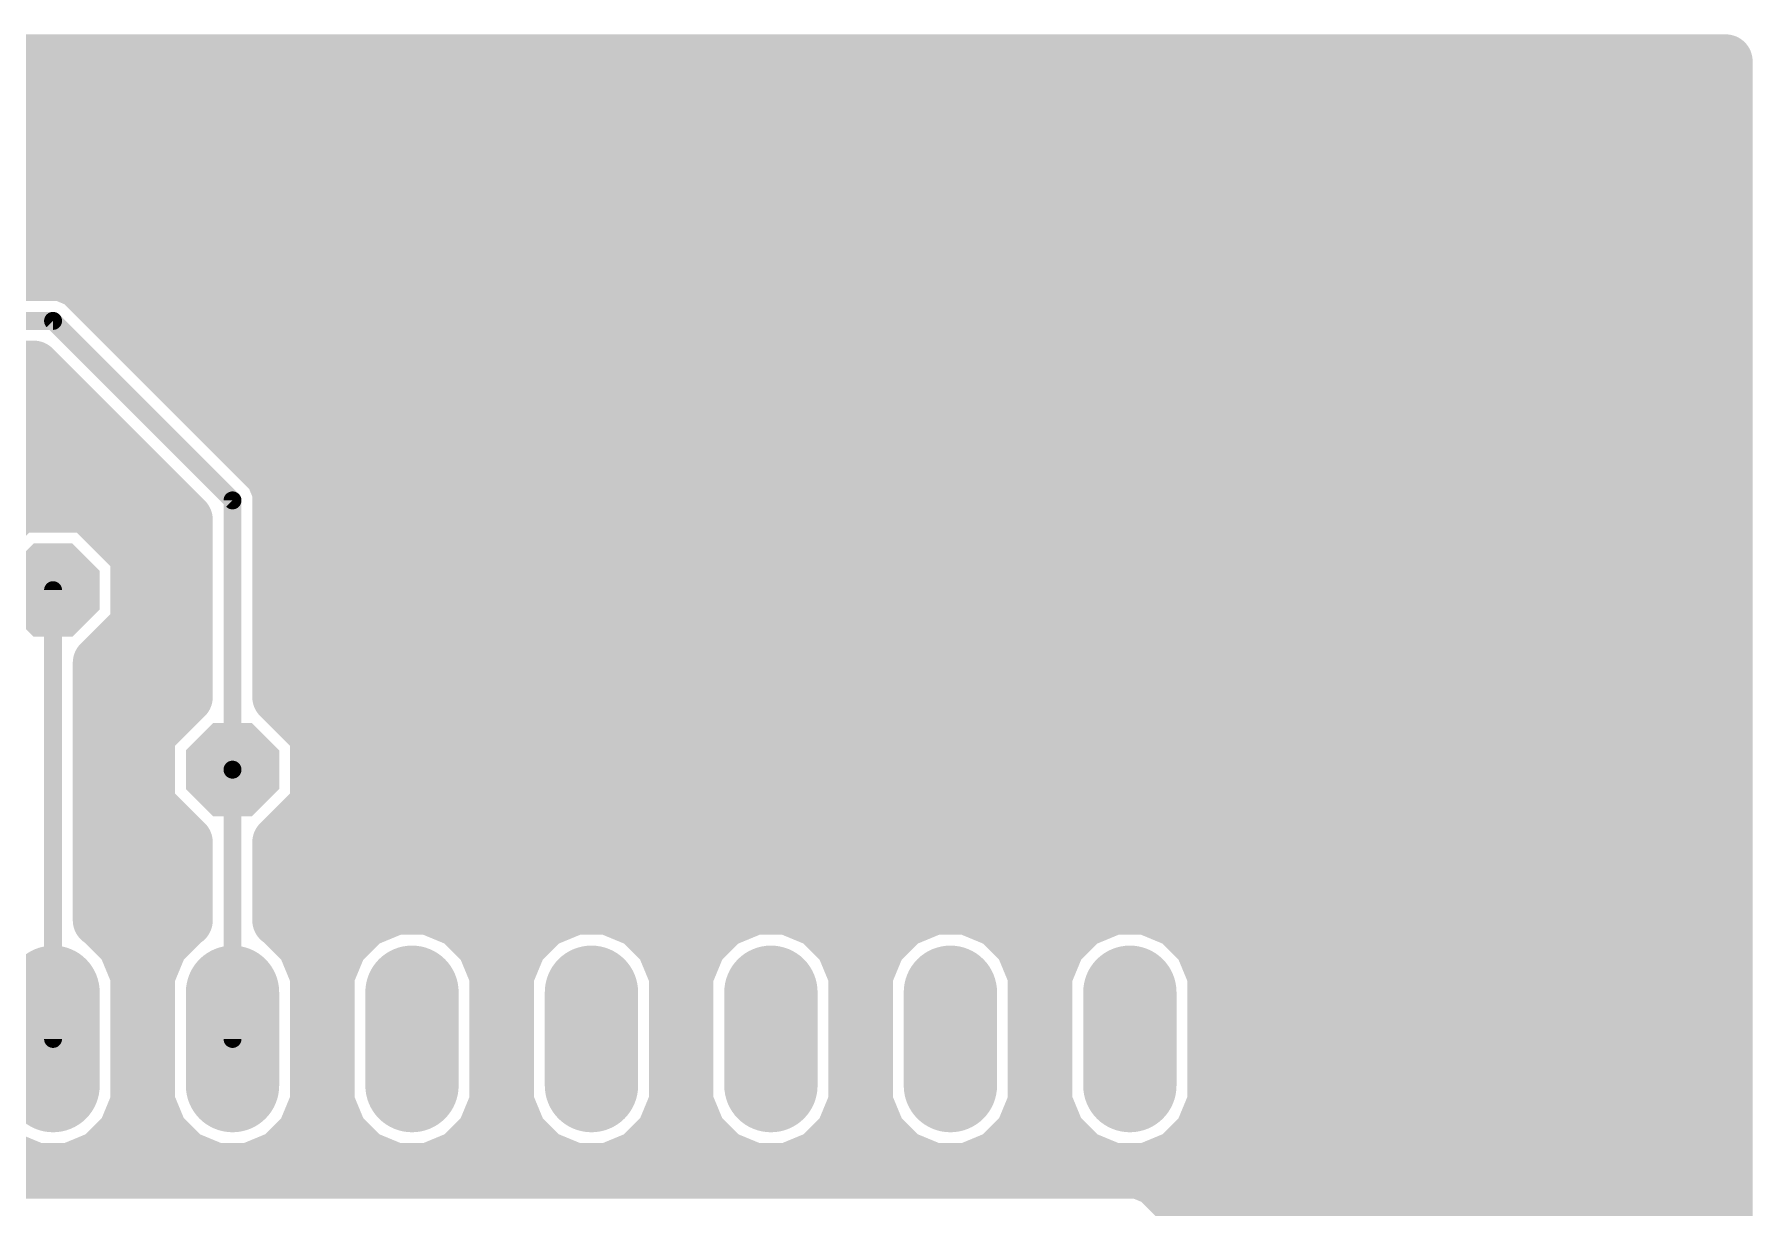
# Model space of a CAD drawing. Extents: x 1 to 64.7, y 1 to 39.6.
# Drawn here: x 40.38 to 64.69, y 23.01 to 39.61 of the extents above; entities that cross this region are included whole.
import ezdxf

# ---------------------------------------------------------------- set-up
doc = ezdxf.new("R2010")
doc.units = 0
doc.layers.add('16', color=175, linetype='CONTINUOUS')
doc.layers.add('17', color=82, linetype='CONTINUOUS')

# ---------------------------------------------------------------- blocks, each defined once
blk = doc.blocks.new('OCTAGONP')
at = {"const_width": 0.5}
blk.add_lwpolyline([(-0.25, -0.1036), (-0.25, 0.1036), (-0.1036, 0.25), (0.1036, 0.25), (0.25, 0.1036), (0.25, -0.1036), (0.1036, -0.25), (-0.1036, -0.25), (-0.25, -0.1036), (-0.25, 0.1036)], dxfattribs=at)
blk = doc.blocks.new('LONGP100')
at = {"const_width": 1}
blk.add_lwpolyline([(-0.5, 0), (0.5, 0)], dxfattribs=at)
at = {"const_width": 0.5}
for points in [[(-0.5, 0.25, 1), (-0.5, -0.25)], [(0.5, -0.25, 1), (0.5, 0.25)]]:
    blk.add_lwpolyline(points, format="xyb", dxfattribs=at)

msp = doc.modelspace()

# ---------------------------------------------------------------- linework, layer by layer
at = {"layer": '16'}
for points, const_width in [([(1.397, 39.233), (64.313, 39.233)], 0.762), ([(64.313, 39.233), (64.313, 1.397)], 0.762), ([(1.397, 38.862), (64.313, 38.862)], 0.762), ([(1.397, 38.1), (64.313, 38.1)], 0.762), ([(1.397, 37.338), (64.313, 37.338)], 0.762), ([(1.397, 36.576), (64.313, 36.576)], 0.762), ([(40.7714, 36.2204), (31.6186, 36.2204)], 0.762), ([(41.0141, 36.1199), (40.7714, 36.2204)], 0.762), ([(43.5541, 33.5799), (41.0141, 36.1199)], 0.762), ([(41.3199, 35.814), (64.313, 35.814)], 0.762), ([(31.75, 35.56), (40.64, 35.56)], 0.254), ([(40.64, 35.56), (43.18, 33.02)], 0.254), ([(32.0235, 34.8996), (40.3665, 34.8996)], 0.762), ([(40.3665, 34.8996), (42.5196, 32.7465)], 0.762), ([(42.0819, 35.052), (64.313, 35.052)], 0.762), ([(38.6816, 34.29), (40.9761, 34.29)], 0.762), ([(42.8439, 34.29), (64.313, 34.29)], 0.762), ([(39.152, 33.528), (41.7381, 33.528)], 0.762), ([(43.7399, 33.3941), (43.5541, 33.5799)], 0.762), ([(43.6059, 33.528), (64.313, 33.528)], 0.762), ([(43.8404, 33.1514), (43.7399, 33.3941)], 0.762), ([(40.1455, 32.9438), (39.4462, 32.2445)], 0.762), ([(41.1345, 32.9438), (40.1455, 32.9438)], 0.762), ([(41.8338, 32.2445), (41.1345, 32.9438)], 0.762), ([(43.8404, 30.2379), (43.8404, 33.1514)], 0.762), ([(41.3123, 32.766), (42.5001, 32.766)], 0.762), ([(42.5196, 32.7465), (42.5196, 30.2379)], 0.762), ([(43.18, 33.02), (43.18, 29.21)], 0.254), ([(43.8404, 32.766), (64.313, 32.766)], 0.762), ([(41.8338, 31.2555), (41.8338, 32.2445)], 0.762), ([(41.8338, 32.004), (42.5196, 32.004)], 0.762), ([(43.8404, 32.004), (64.313, 32.004)], 0.762), ([(40.64, 25.4), (40.64, 31.75)], 0.254), ([(41.3004, 30.7221), (41.8338, 31.2555)], 0.762), ([(41.8203, 31.242), (42.5196, 31.242)], 0.762), ([(43.8404, 31.242), (64.313, 31.242)], 0.762), ([(41.3004, 27.079), (41.3004, 30.7221)], 0.762), ([(41.3004, 30.48), (42.5196, 30.48)], 0.762), ([(43.8404, 30.48), (64.313, 30.48)], 0.762), ([(42.5196, 30.2379), (41.9862, 29.7045)], 0.762), ([(44.3738, 29.7045), (43.8404, 30.2379)], 0.762), ([(41.3004, 29.718), (41.9997, 29.718)], 0.762), ([(41.9862, 29.7045), (41.9862, 28.7155)], 0.762), ([(44.3603, 29.718), (64.313, 29.718)], 0.762), ([(44.3738, 28.7155), (44.3738, 29.7045)], 0.762), ([(41.3004, 28.956), (41.9862, 28.956)], 0.762), ([(43.18, 29.21), (43.18, 25.4)], 0.254), ([(44.3738, 28.956), (64.313, 28.956)], 0.762), ([(41.9862, 28.7155), (42.5196, 28.1821)], 0.762), ([(43.8404, 28.1821), (44.3738, 28.7155)], 0.762), ([(41.3004, 28.194), (42.5077, 28.194)], 0.762), ([(42.5196, 28.1821), (42.5196, 27.079)], 0.762), ([(43.8404, 27.079), (43.8404, 28.1821)], 0.762), ([(43.8523, 28.194), (64.313, 28.194)], 0.762), ([(41.3004, 27.432), (42.5196, 27.432)], 0.762), ([(43.8404, 27.432), (64.313, 27.432)], 0.762), ([(45.4825, 27.2542), (45.0438, 27.0725)], 0.762), ([(45.9575, 27.2542), (45.4825, 27.2542)], 0.762), ([(46.3962, 27.0725), (45.9575, 27.2542)], 0.762), ([(48.0225, 27.2542), (47.5838, 27.0725)], 0.762), ([(48.4975, 27.2542), (48.0225, 27.2542)], 0.762), ([(48.9362, 27.0725), (48.4975, 27.2542)], 0.762), ([(50.5625, 27.2542), (50.1238, 27.0725)], 0.762), ([(51.0375, 27.2542), (50.5625, 27.2542)], 0.762), ([(51.4762, 27.0725), (51.0375, 27.2542)], 0.762), ([(53.1025, 27.2542), (52.6638, 27.0725)], 0.762), ([(53.5775, 27.2542), (53.1025, 27.2542)], 0.762), ([(54.0162, 27.0725), (53.5775, 27.2542)], 0.762), ([(55.6425, 27.2542), (55.2038, 27.0725)], 0.762), ([(56.1175, 27.2542), (55.6425, 27.2542)], 0.762), ([(56.5562, 27.0725), (56.1175, 27.2542)], 0.762), ([(41.3162, 27.0725), (41.3004, 27.079)], 0.762), ([(41.6521, 26.7366), (41.3162, 27.0725)], 0.762), ([(42.5038, 27.0725), (42.1679, 26.7366)], 0.762), ([(42.5196, 27.079), (42.5038, 27.0725)], 0.762), ([(43.8562, 27.0725), (43.8404, 27.079)], 0.762), ([(44.1921, 26.7366), (43.8562, 27.0725)], 0.762), ([(45.0438, 27.0725), (44.7079, 26.7366)], 0.762), ([(46.7321, 26.7366), (46.3962, 27.0725)], 0.762), ([(47.5838, 27.0725), (47.2479, 26.7366)], 0.762), ([(49.2721, 26.7366), (48.9362, 27.0725)], 0.762), ([(50.1238, 27.0725), (49.7879, 26.7366)], 0.762), ([(51.8121, 26.7366), (51.4762, 27.0725)], 0.762), ([(52.6638, 27.0725), (52.3279, 26.7366)], 0.762), ([(54.3521, 26.7366), (54.0162, 27.0725)], 0.762), ([(55.2038, 27.0725), (54.8679, 26.7366)], 0.762), ([(56.8921, 26.7366), (56.5562, 27.0725)], 0.762), ([(41.8338, 26.2979), (41.6521, 26.7366)], 0.762), ([(41.6797, 26.67), (42.1403, 26.67)], 0.762), ([(42.1679, 26.7366), (41.9862, 26.2979)], 0.762), ([(44.3738, 26.2979), (44.1921, 26.7366)], 0.762), ([(44.2197, 26.67), (44.6803, 26.67)], 0.762), ([(44.7079, 26.7366), (44.5262, 26.2979)], 0.762), ([(46.9138, 26.2979), (46.7321, 26.7366)], 0.762), ([(46.7597, 26.67), (47.2203, 26.67)], 0.762), ([(47.2479, 26.7366), (47.0662, 26.2979)], 0.762), ([(49.4538, 26.2979), (49.2721, 26.7366)], 0.762), ([(49.2997, 26.67), (49.7603, 26.67)], 0.762), ([(49.7879, 26.7366), (49.6062, 26.2979)], 0.762), ([(51.9938, 26.2979), (51.8121, 26.7366)], 0.762), ([(51.8397, 26.67), (52.3003, 26.67)], 0.762), ([(52.3279, 26.7366), (52.1462, 26.2979)], 0.762), ([(54.5338, 26.2979), (54.3521, 26.7366)], 0.762), ([(54.3797, 26.67), (54.8403, 26.67)], 0.762), ([(54.8679, 26.7366), (54.6862, 26.2979)], 0.762), ([(57.0738, 26.2979), (56.8921, 26.7366)], 0.762), ([(56.9197, 26.67), (64.313, 26.67)], 0.762), ([(41.8338, 24.5021), (41.8338, 26.2979)], 0.762), ([(41.9862, 26.2979), (41.9862, 24.5021)], 0.762), ([(44.3738, 24.5021), (44.3738, 26.2979)], 0.762), ([(44.5262, 26.2979), (44.5262, 24.5021)], 0.762), ([(46.9138, 24.5021), (46.9138, 26.2979)], 0.762), ([(47.0662, 26.2979), (47.0662, 24.5021)], 0.762), ([(49.4538, 24.5021), (49.4538, 26.2979)], 0.762), ([(49.6062, 26.2979), (49.6062, 24.5021)], 0.762), ([(51.9938, 24.5021), (51.9938, 26.2979)], 0.762), ([(52.1462, 26.2979), (52.1462, 24.5021)], 0.762), ([(54.5338, 24.5021), (54.5338, 26.2979)], 0.762), ([(54.6862, 26.2979), (54.6862, 24.5021)], 0.762), ([(57.0738, 24.5021), (57.0738, 26.2979)], 0.762), ([(41.8338, 25.908), (41.9862, 25.908)], 0.762), ([(44.3738, 25.908), (44.5262, 25.908)], 0.762), ([(46.9138, 25.908), (47.0662, 25.908)], 0.762), ([(49.4538, 25.908), (49.6062, 25.908)], 0.762), ([(51.9938, 25.908), (52.1462, 25.908)], 0.762), ([(54.5338, 25.908), (54.6862, 25.908)], 0.762), ([(57.0738, 25.908), (64.313, 25.908)], 0.762), ([(41.8338, 25.146), (41.9862, 25.146)], 0.762), ([(44.3738, 25.146), (44.5262, 25.146)], 0.762), ([(46.9138, 25.146), (47.0662, 25.146)], 0.762), ([(49.4538, 25.146), (49.6062, 25.146)], 0.762), ([(51.9938, 25.146), (52.1462, 25.146)], 0.762), ([(54.5338, 25.146), (54.6862, 25.146)], 0.762), ([(57.0738, 25.146), (64.313, 25.146)], 0.762), ([(41.6521, 24.0634), (41.8338, 24.5021)], 0.762), ([(41.9862, 24.5021), (42.1679, 24.0634)], 0.762), ([(44.1921, 24.0634), (44.3738, 24.5021)], 0.762), ([(44.5262, 24.5021), (44.7079, 24.0634)], 0.762), ([(46.7321, 24.0634), (46.9138, 24.5021)], 0.762), ([(47.0662, 24.5021), (47.2479, 24.0634)], 0.762), ([(49.2721, 24.0634), (49.4538, 24.5021)], 0.762), ([(49.6062, 24.5021), (49.7879, 24.0634)], 0.762), ([(51.8121, 24.0634), (51.9938, 24.5021)], 0.762), ([(52.1462, 24.5021), (52.3279, 24.0634)], 0.762), ([(54.3521, 24.0634), (54.5338, 24.5021)], 0.762), ([(54.6862, 24.5021), (54.8679, 24.0634)], 0.762), ([(56.8921, 24.0634), (57.0738, 24.5021)], 0.762), ([(41.7849, 24.384), (42.0351, 24.384)], 0.762), ([(44.3249, 24.384), (44.5751, 24.384)], 0.762), ([(46.8649, 24.384), (47.1151, 24.384)], 0.762), ([(49.4049, 24.384), (49.6551, 24.384)], 0.762), ([(51.9449, 24.384), (52.1951, 24.384)], 0.762), ([(54.4849, 24.384), (54.7351, 24.384)], 0.762), ([(57.0249, 24.384), (64.313, 24.384)], 0.762), ([(41.3162, 23.7275), (41.6521, 24.0634)], 0.762), ([(42.1679, 24.0634), (42.5038, 23.7275)], 0.762), ([(43.8562, 23.7275), (44.1921, 24.0634)], 0.762), ([(44.7079, 24.0634), (45.0438, 23.7275)], 0.762), ([(46.3962, 23.7275), (46.7321, 24.0634)], 0.762), ([(47.2479, 24.0634), (47.5838, 23.7275)], 0.762), ([(48.9362, 23.7275), (49.2721, 24.0634)], 0.762), ([(49.7879, 24.0634), (50.1238, 23.7275)], 0.762), ([(51.4762, 23.7275), (51.8121, 24.0634)], 0.762), ([(52.3279, 24.0634), (52.6638, 23.7275)], 0.762), ([(54.0162, 23.7275), (54.3521, 24.0634)], 0.762), ([(54.8679, 24.0634), (55.2038, 23.7275)], 0.762), ([(56.5562, 23.7275), (56.8921, 24.0634)], 0.762), ([(39.9638, 23.7275), (40.4025, 23.5458)], 0.762), ([(40.8775, 23.5458), (41.3162, 23.7275)], 0.762), ([(42.5038, 23.7275), (42.9425, 23.5458)], 0.762), ([(43.4175, 23.5458), (43.8562, 23.7275)], 0.762), ([(45.0438, 23.7275), (45.4825, 23.5458)], 0.762), ([(45.9575, 23.5458), (46.3962, 23.7275)], 0.762), ([(47.5838, 23.7275), (48.0225, 23.5458)], 0.762), ([(48.4975, 23.5458), (48.9362, 23.7275)], 0.762), ([(50.1238, 23.7275), (50.5625, 23.5458)], 0.762), ([(51.0375, 23.5458), (51.4762, 23.7275)], 0.762), ([(52.6638, 23.7275), (53.1025, 23.5458)], 0.762), ([(53.5775, 23.5458), (54.0162, 23.7275)], 0.762), ([(55.2038, 23.7275), (55.6425, 23.5458)], 0.762), ([(56.1175, 23.5458), (56.5562, 23.7275)], 0.762), ([(37.0019, 23.622), (40.2186, 23.622)], 0.762), ([(56.0114, 23.5204), (37.1035, 23.5204)], 0.762), ([(40.4025, 23.5458), (40.8775, 23.5458)], 0.762), ([(41.0614, 23.622), (42.7586, 23.622)], 0.762), ([(42.9425, 23.5458), (43.4175, 23.5458)], 0.762), ([(43.6014, 23.622), (45.2986, 23.622)], 0.762), ([(45.4825, 23.5458), (45.9575, 23.5458)], 0.762), ([(46.1414, 23.622), (47.8386, 23.622)], 0.762), ([(48.0225, 23.5458), (48.4975, 23.5458)], 0.762), ([(48.6814, 23.622), (50.3786, 23.622)], 0.762), ([(50.5625, 23.5458), (51.0375, 23.5458)], 0.762), ([(51.2214, 23.622), (52.9186, 23.622)], 0.762), ([(53.1025, 23.5458), (53.5775, 23.5458)], 0.762), ([(53.7614, 23.622), (55.4586, 23.622)], 0.762), ([(55.6425, 23.5458), (56.1175, 23.5458)], 0.762), ([(56.2541, 23.4199), (56.0114, 23.5204)], 0.762), ([(56.3014, 23.622), (64.313, 23.622)], 0.762), ([(60.0641, 19.6099), (56.2541, 23.4199)], 0.762), ([(56.8139, 22.86), (64.313, 22.86)], 0.762)]:
    msp.add_lwpolyline(points, dxfattribs=dict(at, const_width=const_width))
for points, const_width in [([(64.5035, 39.233, 1), (64.1225, 39.233)], 0.381), ([(64.313, 39.0425, 1), (64.313, 39.4235)], 0.381), ([(64.313, 38.6715, 1), (64.313, 39.0525)], 0.381), ([(64.313, 37.9095, 1), (64.313, 38.2905)], 0.381), ([(64.313, 37.1475, 1), (64.313, 37.5285)], 0.381), ([(64.313, 36.3855, 1), (64.313, 36.7665)], 0.381), ([(40.8443, 36.3964, 1), (40.6985, 36.0444)], 0.381), ([(40.7714, 36.0299, 1), (40.7714, 36.4109)], 0.381), ([(41.1488, 36.2546, 1), (40.8794, 35.9852)], 0.381), ([(40.9412, 35.9439, 1), (41.087, 36.2959)], 0.381), ([(41.3199, 36.0045, 1), (41.3199, 35.6235)], 0.381), ([(64.313, 35.6235, 1), (64.313, 36.0045)], 0.381), ([(40.6849, 35.6049, 1), (40.5951, 35.5151)], 0.127), ([(40.64, 35.4965, 1), (40.64, 35.6235)], 0.127), ([(40.5012, 35.0343, 1), (40.2317, 34.7649)], 0.381), ([(40.3665, 34.7091, 1), (40.3665, 35.0901)], 0.381), ([(42.0819, 35.2425, 1), (42.0819, 34.8615)], 0.381), ([(64.313, 34.8615, 1), (64.313, 35.2425)], 0.381), ([(40.9761, 34.0995, 1), (40.9761, 34.4805)], 0.381), ([(42.8439, 34.4805, 1), (42.8439, 34.0995)], 0.381), ([(64.313, 34.0995, 1), (64.313, 34.4805)], 0.381), ([(41.7381, 33.3375, 1), (41.7381, 33.7185)], 0.381), ([(43.6888, 33.7146, 1), (43.4194, 33.4452)], 0.381), ([(43.6059, 33.7185, 1), (43.6059, 33.3375)], 0.381), ([(43.4194, 33.4452, 1), (43.6888, 33.7146)], 0.381), ([(64.313, 33.3375, 1), (64.313, 33.7185)], 0.381), ([(43.9159, 33.467, 1), (43.5639, 33.3212)], 0.381), ([(43.6052, 33.2594, 1), (43.8746, 33.5288)], 0.381), ([(40.2802, 32.8091, 1), (40.0108, 33.0785)], 0.381), ([(41.2692, 33.0785, 1), (40.9998, 32.8091)], 0.381), ([(41.1345, 32.7533, 1), (41.1345, 33.1343)], 0.381), ([(44.0309, 33.1514, 1), (43.6499, 33.1514)], 0.381), ([(43.6644, 33.0785, 1), (44.0164, 33.2243)], 0.381), ([(41.3123, 32.9565, 1), (41.3123, 32.5755)], 0.381), ([(42.7101, 32.7465, 1), (42.3291, 32.7465)], 0.381), ([(42.5001, 32.5755, 1), (42.5001, 32.9565)], 0.381), ([(43.2435, 33.02, 1), (43.1165, 33.02)], 0.127), ([(43.1351, 32.9751, 1), (43.2249, 33.0649)], 0.127), ([(43.8404, 32.9565, 1), (43.8404, 32.5755)], 0.381), ([(64.313, 32.5755, 1), (64.313, 32.9565)], 0.381), ([(42.3849, 32.6117, 1), (42.6543, 32.8812)], 0.381), ([(42.0243, 32.2445, 1), (41.6433, 32.2445)], 0.381), ([(41.8338, 32.1945, 1), (41.8338, 31.8135)], 0.381), ([(41.6991, 32.1098, 1), (41.9685, 32.3792)], 0.381), ([(42.5196, 31.8135, 1), (42.5196, 32.1945)], 0.381), ([(43.8404, 32.1945, 1), (43.8404, 31.8135)], 0.381), ([(64.313, 31.8135, 1), (64.313, 32.1945)], 0.381), ([(40.7035, 31.75, 1), (40.5765, 31.75)], 0.127), ([(41.8203, 31.4325, 1), (41.8203, 31.0515)], 0.381), ([(41.9685, 31.1208, 1), (41.6991, 31.3902)], 0.381), ([(42.5196, 31.0515, 1), (42.5196, 31.4325)], 0.381), ([(43.8404, 31.4325, 1), (43.8404, 31.0515)], 0.381), ([(64.313, 31.0515, 1), (64.313, 31.4325)], 0.381), ([(41.6433, 31.2555, 1), (42.0243, 31.2555)], 0.381), ([(41.4909, 30.7221, 1), (41.1099, 30.7221)], 0.381), ([(41.1657, 30.8568, 1), (41.4351, 30.5874)], 0.381), ([(41.3004, 30.6705, 1), (41.3004, 30.2895)], 0.381), ([(42.5196, 30.2895, 1), (42.5196, 30.6705)], 0.381), ([(43.8404, 30.6705, 1), (43.8404, 30.2895)], 0.381), ([(64.313, 30.2895, 1), (64.313, 30.6705)], 0.381), ([(42.3291, 30.2379, 1), (42.7101, 30.2379)], 0.381), ([(42.6543, 30.1032, 1), (42.3849, 30.3726)], 0.381), ([(43.9751, 30.3726, 1), (43.7057, 30.1032)], 0.381), ([(43.6499, 30.2379, 1), (44.0309, 30.2379)], 0.381), ([(41.3004, 29.9085, 1), (41.3004, 29.5275)], 0.381), ([(42.1767, 29.7045, 1), (41.7957, 29.7045)], 0.381), ([(41.8515, 29.8392, 1), (42.1209, 29.5698)], 0.381), ([(41.9997, 29.5275, 1), (41.9997, 29.9085)], 0.381), ([(44.3603, 29.9085, 1), (44.3603, 29.5275)], 0.381), ([(44.5643, 29.7045, 1), (44.1833, 29.7045)], 0.381), ([(44.2391, 29.5698, 1), (44.5085, 29.8392)], 0.381), ([(64.313, 29.5275, 1), (64.313, 29.9085)], 0.381), ([(41.3004, 29.1465, 1), (41.3004, 28.7655)], 0.381), ([(41.9862, 28.7655, 1), (41.9862, 29.1465)], 0.381), ([(43.2435, 29.21, 1), (43.1165, 29.21)], 0.127), ([(43.1165, 29.21, 1), (43.2435, 29.21)], 0.127), ([(44.3738, 29.1465, 1), (44.3738, 28.7655)], 0.381), ([(64.313, 28.7655, 1), (64.313, 29.1465)], 0.381), ([(42.1209, 28.8502, 1), (41.8515, 28.5808)], 0.381), ([(44.5085, 28.5808, 1), (44.2391, 28.8502)], 0.381), ([(41.7957, 28.7155, 1), (42.1767, 28.7155)], 0.381), ([(44.1833, 28.7155, 1), (44.5643, 28.7155)], 0.381), ([(41.3004, 28.3845, 1), (41.3004, 28.0035)], 0.381), ([(42.7101, 28.1821, 1), (42.3291, 28.1821)], 0.381), ([(42.3849, 28.0474, 1), (42.6543, 28.3168)], 0.381), ([(42.5077, 28.0035, 1), (42.5077, 28.3845)], 0.381), ([(44.0309, 28.1821, 1), (43.6499, 28.1821)], 0.381), ([(43.7057, 28.3168, 1), (43.9751, 28.0474)], 0.381), ([(43.8523, 28.3845, 1), (43.8523, 28.0035)], 0.381), ([(64.313, 28.0035, 1), (64.313, 28.3845)], 0.381), ([(41.3004, 27.6225, 1), (41.3004, 27.2415)], 0.381), ([(42.5196, 27.2415, 1), (42.5196, 27.6225)], 0.381), ([(43.8404, 27.6225, 1), (43.8404, 27.2415)], 0.381), ([(64.313, 27.2415, 1), (64.313, 27.6225)], 0.381), ([(45.4825, 27.4447, 1), (45.4825, 27.0637)], 0.381), ([(45.5554, 27.0782, 1), (45.4096, 27.4302)], 0.381), ([(46.0304, 27.4302, 1), (45.8846, 27.0782)], 0.381), ([(45.9575, 27.0637, 1), (45.9575, 27.4447)], 0.381), ([(48.0225, 27.4447, 1), (48.0225, 27.0637)], 0.381), ([(48.0954, 27.0782, 1), (47.9496, 27.4302)], 0.381), ([(48.5704, 27.4302, 1), (48.4246, 27.0782)], 0.381), ([(48.4975, 27.0637, 1), (48.4975, 27.4447)], 0.381), ([(50.5625, 27.4447, 1), (50.5625, 27.0637)], 0.381), ([(50.6354, 27.0782, 1), (50.4896, 27.4302)], 0.381), ([(51.1104, 27.4302, 1), (50.9646, 27.0782)], 0.381), ([(51.0375, 27.0637, 1), (51.0375, 27.4447)], 0.381), ([(53.1025, 27.4447, 1), (53.1025, 27.0637)], 0.381), ([(53.1754, 27.0782, 1), (53.0296, 27.4302)], 0.381), ([(53.6504, 27.4302, 1), (53.5046, 27.0782)], 0.381), ([(53.5775, 27.0637, 1), (53.5775, 27.4447)], 0.381), ([(55.6425, 27.4447, 1), (55.6425, 27.0637)], 0.381), ([(55.7154, 27.0782, 1), (55.5696, 27.4302)], 0.381), ([(56.1904, 27.4302, 1), (56.0446, 27.0782)], 0.381), ([(56.1175, 27.0637, 1), (56.1175, 27.4447)], 0.381), ([(41.3733, 27.255, 1), (41.2275, 26.903)], 0.381), ([(41.1099, 27.079, 1), (41.4909, 27.079)], 0.381), ([(41.4509, 27.2072, 1), (41.1815, 26.9377)], 0.381), ([(41.2433, 26.8965, 1), (41.3891, 27.2484)], 0.381), ([(42.4309, 27.2484, 1), (42.5767, 26.8965)], 0.381), ([(42.3291, 27.079, 1), (42.7101, 27.079)], 0.381), ([(42.6385, 26.9377, 1), (42.3691, 27.2072)], 0.381), ([(42.5925, 26.903, 1), (42.4467, 27.255)], 0.381), ([(43.9133, 27.255, 1), (43.7675, 26.903)], 0.381), ([(43.6499, 27.079, 1), (44.0309, 27.079)], 0.381), ([(43.9909, 27.2072, 1), (43.7215, 26.9377)], 0.381), ([(43.7833, 26.8965, 1), (43.9291, 27.2484)], 0.381), ([(44.9709, 27.2485, 1), (45.1167, 26.8965)], 0.381), ([(45.1785, 26.9377, 1), (44.9091, 27.2072)], 0.381), ([(46.5309, 27.2072, 1), (46.2615, 26.9377)], 0.381), ([(46.3233, 26.8965, 1), (46.4691, 27.2485)], 0.381), ([(47.5109, 27.2485, 1), (47.6567, 26.8965)], 0.381), ([(47.7185, 26.9377, 1), (47.4491, 27.2072)], 0.381), ([(49.0709, 27.2072, 1), (48.8015, 26.9377)], 0.381), ([(48.8633, 26.8965, 1), (49.0091, 27.2485)], 0.381), ([(50.0509, 27.2485, 1), (50.1967, 26.8965)], 0.381), ([(50.2585, 26.9377, 1), (49.9891, 27.2072)], 0.381), ([(51.6109, 27.2072, 1), (51.3415, 26.9377)], 0.381), ([(51.4033, 26.8965, 1), (51.5491, 27.2485)], 0.381), ([(52.5909, 27.2485, 1), (52.7367, 26.8965)], 0.381), ([(52.7985, 26.9377, 1), (52.5291, 27.2072)], 0.381), ([(54.1509, 27.2072, 1), (53.8815, 26.9377)], 0.381), ([(53.9433, 26.8965, 1), (54.0891, 27.2485)], 0.381), ([(55.1309, 27.2485, 1), (55.2767, 26.8965)], 0.381), ([(55.3385, 26.9377, 1), (55.0691, 27.2072)], 0.381), ([(56.6909, 27.2072, 1), (56.4215, 26.9377)], 0.381), ([(56.4833, 26.8965, 1), (56.6291, 27.2485)], 0.381), ([(41.8281, 26.8095, 1), (41.4761, 26.6637)], 0.381), ([(41.6797, 26.8605, 1), (41.6797, 26.4795)], 0.381), ([(41.5173, 26.6019, 1), (41.7868, 26.8713)], 0.381), ([(42.0332, 26.8713, 1), (42.3026, 26.6019)], 0.381), ([(42.3439, 26.6637, 1), (41.9919, 26.8095)], 0.381), ([(42.1403, 26.4795, 1), (42.1403, 26.8605)], 0.381), ([(44.3681, 26.8095, 1), (44.0161, 26.6637)], 0.381), ([(44.2197, 26.8605, 1), (44.2197, 26.4795)], 0.381), ([(44.0573, 26.6019, 1), (44.3268, 26.8713)], 0.381), ([(44.5732, 26.8713, 1), (44.8426, 26.6019)], 0.381), ([(44.8839, 26.6637, 1), (44.5319, 26.8095)], 0.381), ([(44.6803, 26.4795, 1), (44.6803, 26.8605)], 0.381), ([(46.9081, 26.8095, 1), (46.5561, 26.6637)], 0.381), ([(46.7597, 26.8605, 1), (46.7597, 26.4795)], 0.381), ([(46.5973, 26.6019, 1), (46.8668, 26.8713)], 0.381), ([(47.1132, 26.8713, 1), (47.3826, 26.6019)], 0.381), ([(47.4239, 26.6637, 1), (47.0719, 26.8095)], 0.381), ([(47.2203, 26.4795, 1), (47.2203, 26.8605)], 0.381), ([(49.4481, 26.8095, 1), (49.0961, 26.6637)], 0.381), ([(49.2997, 26.8605, 1), (49.2997, 26.4795)], 0.381), ([(49.1373, 26.6019, 1), (49.4068, 26.8713)], 0.381), ([(49.6532, 26.8713, 1), (49.9226, 26.6019)], 0.381), ([(49.9639, 26.6637, 1), (49.6119, 26.8095)], 0.381), ([(49.7603, 26.4795, 1), (49.7603, 26.8605)], 0.381), ([(51.9881, 26.8095, 1), (51.6361, 26.6637)], 0.381), ([(51.8397, 26.8605, 1), (51.8397, 26.4795)], 0.381), ([(51.6773, 26.6019, 1), (51.9468, 26.8713)], 0.381), ([(52.1932, 26.8713, 1), (52.4626, 26.6019)], 0.381), ([(52.5039, 26.6637, 1), (52.1519, 26.8095)], 0.381), ([(52.3003, 26.4795, 1), (52.3003, 26.8605)], 0.381), ([(54.5281, 26.8095, 1), (54.1761, 26.6637)], 0.381), ([(54.3797, 26.8605, 1), (54.3797, 26.4795)], 0.381), ([(54.2173, 26.6019, 1), (54.4868, 26.8713)], 0.381), ([(54.7332, 26.8713, 1), (55.0026, 26.6019)], 0.381), ([(55.0439, 26.6637, 1), (54.6919, 26.8095)], 0.381), ([(54.8403, 26.4795, 1), (54.8403, 26.8605)], 0.381), ([(57.0681, 26.8095, 1), (56.7161, 26.6637)], 0.381), ([(56.9197, 26.8605, 1), (56.9197, 26.4795)], 0.381), ([(56.7573, 26.6019, 1), (57.0268, 26.8713)], 0.381), ([(64.313, 26.4795, 1), (64.313, 26.8605)], 0.381), ([(42.0243, 26.2979, 1), (41.6433, 26.2979)], 0.381), ([(41.6578, 26.225, 1), (42.0098, 26.3708)], 0.381), ([(42.1767, 26.2979, 1), (41.7957, 26.2979)], 0.381), ([(41.8102, 26.3708, 1), (42.1622, 26.225)], 0.381), ([(44.5643, 26.2979, 1), (44.1833, 26.2979)], 0.381), ([(44.1978, 26.225, 1), (44.5498, 26.3708)], 0.381), ([(44.7167, 26.2979, 1), (44.3357, 26.2979)], 0.381), ([(44.3502, 26.3708, 1), (44.7022, 26.225)], 0.381), ([(47.1043, 26.2979, 1), (46.7233, 26.2979)], 0.381), ([(46.7378, 26.225, 1), (47.0898, 26.3708)], 0.381), ([(47.2567, 26.2979, 1), (46.8757, 26.2979)], 0.381), ([(46.8902, 26.3708, 1), (47.2422, 26.225)], 0.381), ([(49.6443, 26.2979, 1), (49.2633, 26.2979)], 0.381), ([(49.2778, 26.225, 1), (49.6298, 26.3708)], 0.381), ([(49.7967, 26.2979, 1), (49.4157, 26.2979)], 0.381), ([(49.4302, 26.3708, 1), (49.7822, 26.225)], 0.381), ([(52.1843, 26.2979, 1), (51.8033, 26.2979)], 0.381), ([(51.8178, 26.225, 1), (52.1698, 26.3708)], 0.381), ([(52.3367, 26.2979, 1), (51.9557, 26.2979)], 0.381), ([(51.9702, 26.3708, 1), (52.3222, 26.225)], 0.381), ([(54.7243, 26.2979, 1), (54.3433, 26.2979)], 0.381), ([(54.3578, 26.225, 1), (54.7098, 26.3708)], 0.381), ([(54.8767, 26.2979, 1), (54.4957, 26.2979)], 0.381), ([(54.5102, 26.3708, 1), (54.8622, 26.225)], 0.381), ([(57.2643, 26.2979, 1), (56.8833, 26.2979)], 0.381), ([(56.8978, 26.225, 1), (57.2498, 26.3708)], 0.381), ([(41.8338, 26.0985, 1), (41.8338, 25.7175)], 0.381), ([(41.9862, 25.7175, 1), (41.9862, 26.0985)], 0.381), ([(44.3738, 26.0985, 1), (44.3738, 25.7175)], 0.381), ([(44.5262, 25.7175, 1), (44.5262, 26.0985)], 0.381), ([(46.9138, 26.0985, 1), (46.9138, 25.7175)], 0.381), ([(47.0662, 25.7175, 1), (47.0662, 26.0985)], 0.381), ([(49.4538, 26.0985, 1), (49.4538, 25.7175)], 0.381), ([(49.6062, 25.7175, 1), (49.6062, 26.0985)], 0.381), ([(51.9938, 26.0985, 1), (51.9938, 25.7175)], 0.381), ([(52.1462, 25.7175, 1), (52.1462, 26.0985)], 0.381), ([(54.5338, 26.0985, 1), (54.5338, 25.7175)], 0.381), ([(54.6862, 25.7175, 1), (54.6862, 26.0985)], 0.381), ([(57.0738, 26.0985, 1), (57.0738, 25.7175)], 0.381), ([(64.313, 25.7175, 1), (64.313, 26.0985)], 0.381), ([(40.5765, 25.4, 1), (40.7035, 25.4)], 0.127), ([(41.8338, 25.3365, 1), (41.8338, 24.9555)], 0.381), ([(41.9862, 24.9555, 1), (41.9862, 25.3365)], 0.381), ([(43.1165, 25.4, 1), (43.2435, 25.4)], 0.127), ([(44.3738, 25.3365, 1), (44.3738, 24.9555)], 0.381), ([(44.5262, 24.9555, 1), (44.5262, 25.3365)], 0.381), ([(46.9138, 25.3365, 1), (46.9138, 24.9555)], 0.381), ([(47.0662, 24.9555, 1), (47.0662, 25.3365)], 0.381), ([(49.4538, 25.3365, 1), (49.4538, 24.9555)], 0.381), ([(49.6062, 24.9555, 1), (49.6062, 25.3365)], 0.381), ([(51.9938, 25.3365, 1), (51.9938, 24.9555)], 0.381), ([(52.1462, 24.9555, 1), (52.1462, 25.3365)], 0.381), ([(54.5338, 25.3365, 1), (54.5338, 24.9555)], 0.381), ([(54.6862, 24.9555, 1), (54.6862, 25.3365)], 0.381), ([(57.0738, 25.3365, 1), (57.0738, 24.9555)], 0.381), ([(64.313, 24.9555, 1), (64.313, 25.3365)], 0.381), ([(42.0098, 24.4292, 1), (41.6578, 24.575)], 0.381), ([(42.1622, 24.575, 1), (41.8102, 24.4292)], 0.381), ([(44.5498, 24.4292, 1), (44.1978, 24.575)], 0.381), ([(44.7022, 24.575, 1), (44.3502, 24.4292)], 0.381), ([(47.0898, 24.4292, 1), (46.7378, 24.575)], 0.381), ([(47.2422, 24.575, 1), (46.8902, 24.4292)], 0.381), ([(49.6298, 24.4292, 1), (49.2778, 24.575)], 0.381), ([(49.7822, 24.575, 1), (49.4302, 24.4292)], 0.381), ([(52.1698, 24.4292, 1), (51.8178, 24.575)], 0.381), ([(52.3222, 24.575, 1), (51.9702, 24.4292)], 0.381), ([(54.7098, 24.4292, 1), (54.3578, 24.575)], 0.381), ([(54.8622, 24.575, 1), (54.5102, 24.4292)], 0.381), ([(57.2498, 24.4292, 1), (56.8978, 24.575)], 0.381), ([(41.7849, 24.5745, 1), (41.7849, 24.1935)], 0.381), ([(41.6433, 24.5021, 1), (42.0243, 24.5021)], 0.381), ([(41.7957, 24.5021, 1), (42.1767, 24.5021)], 0.381), ([(42.0351, 24.1935, 1), (42.0351, 24.5745)], 0.381), ([(44.3249, 24.5745, 1), (44.3249, 24.1935)], 0.381), ([(44.1833, 24.5021, 1), (44.5643, 24.5021)], 0.381), ([(44.3357, 24.5021, 1), (44.7167, 24.5021)], 0.381), ([(44.5751, 24.1935, 1), (44.5751, 24.5745)], 0.381), ([(46.8649, 24.5745, 1), (46.8649, 24.1935)], 0.381), ([(46.7233, 24.5021, 1), (47.1043, 24.5021)], 0.381), ([(46.8757, 24.5021, 1), (47.2567, 24.5021)], 0.381), ([(47.1151, 24.1935, 1), (47.1151, 24.5745)], 0.381), ([(49.4049, 24.5745, 1), (49.4049, 24.1935)], 0.381), ([(49.2633, 24.5021, 1), (49.6443, 24.5021)], 0.381), ([(49.4157, 24.5021, 1), (49.7967, 24.5021)], 0.381), ([(49.6551, 24.1935, 1), (49.6551, 24.5745)], 0.381), ([(51.9449, 24.5745, 1), (51.9449, 24.1935)], 0.381), ([(51.8033, 24.5021, 1), (52.1843, 24.5021)], 0.381), ([(51.9557, 24.5021, 1), (52.3367, 24.5021)], 0.381), ([(52.1951, 24.1935, 1), (52.1951, 24.5745)], 0.381), ([(54.4849, 24.5745, 1), (54.4849, 24.1935)], 0.381), ([(54.3433, 24.5021, 1), (54.7243, 24.5021)], 0.381), ([(54.4957, 24.5021, 1), (54.8767, 24.5021)], 0.381), ([(54.7351, 24.1935, 1), (54.7351, 24.5745)], 0.381), ([(57.0249, 24.5745, 1), (57.0249, 24.1935)], 0.381), ([(56.8833, 24.5021, 1), (57.2643, 24.5021)], 0.381), ([(64.313, 24.1935, 1), (64.313, 24.5745)], 0.381), ([(41.4761, 24.1363, 1), (41.8281, 23.9905)], 0.381), ([(41.7868, 23.9287, 1), (41.5173, 24.1981)], 0.381), ([(42.3026, 24.1981, 1), (42.0332, 23.9287)], 0.381), ([(41.9919, 23.9905, 1), (42.3439, 24.1363)], 0.381), ([(44.0161, 24.1363, 1), (44.3681, 23.9905)], 0.381), ([(44.3268, 23.9287, 1), (44.0573, 24.1981)], 0.381), ([(44.8426, 24.1981, 1), (44.5732, 23.9287)], 0.381), ([(44.5319, 23.9905, 1), (44.8839, 24.1363)], 0.381), ([(46.5561, 24.1363, 1), (46.9081, 23.9905)], 0.381), ([(46.8668, 23.9287, 1), (46.5973, 24.1981)], 0.381), ([(47.3826, 24.1981, 1), (47.1132, 23.9287)], 0.381), ([(47.0719, 23.9905, 1), (47.4239, 24.1363)], 0.381), ([(49.0961, 24.1363, 1), (49.4481, 23.9905)], 0.381), ([(49.4068, 23.9287, 1), (49.1373, 24.1981)], 0.381), ([(49.9226, 24.1981, 1), (49.6532, 23.9287)], 0.381), ([(49.6119, 23.9905, 1), (49.9639, 24.1363)], 0.381), ([(51.6361, 24.1363, 1), (51.9881, 23.9905)], 0.381), ([(51.9468, 23.9287, 1), (51.6773, 24.1981)], 0.381), ([(52.4626, 24.1981, 1), (52.1932, 23.9287)], 0.381), ([(52.1519, 23.9905, 1), (52.5039, 24.1363)], 0.381), ([(54.1761, 24.1363, 1), (54.5281, 23.9905)], 0.381), ([(54.4868, 23.9287, 1), (54.2173, 24.1981)], 0.381), ([(55.0026, 24.1981, 1), (54.7332, 23.9287)], 0.381), ([(54.6919, 23.9905, 1), (55.0439, 24.1363)], 0.381), ([(56.7161, 24.1363, 1), (57.0681, 23.9905)], 0.381), ([(57.0268, 23.9287, 1), (56.7573, 24.1981)], 0.381), ([(41.3891, 23.5515, 1), (41.2433, 23.9035)], 0.381), ([(42.5767, 23.9035, 1), (42.4309, 23.5515)], 0.381), ([(43.9291, 23.5515, 1), (43.7833, 23.9035)], 0.381), ([(45.1167, 23.9035, 1), (44.9709, 23.5515)], 0.381), ([(46.4691, 23.5515, 1), (46.3233, 23.9035)], 0.381), ([(47.6567, 23.9035, 1), (47.5109, 23.5515)], 0.381), ([(49.0091, 23.5515, 1), (48.8633, 23.9035)], 0.381), ([(50.1967, 23.9035, 1), (50.0509, 23.5515)], 0.381), ([(51.5491, 23.5515, 1), (51.4033, 23.9035)], 0.381), ([(52.7367, 23.9035, 1), (52.5909, 23.5515)], 0.381), ([(54.0891, 23.5515, 1), (53.9433, 23.9035)], 0.381), ([(55.2767, 23.9035, 1), (55.1309, 23.5515)], 0.381), ([(56.6291, 23.5515, 1), (56.4833, 23.9035)], 0.381), ([(40.4025, 23.7363, 1), (40.4025, 23.3553)], 0.381), ([(40.2186, 23.4315, 1), (40.2186, 23.8125)], 0.381), ([(40.3296, 23.3698, 1), (40.4754, 23.7218)], 0.381), ([(40.8046, 23.7218, 1), (40.9504, 23.3698)], 0.381), ([(41.0614, 23.8125, 1), (41.0614, 23.4315)], 0.381), ([(40.8775, 23.3553, 1), (40.8775, 23.7363)], 0.381), ([(41.1815, 23.8622, 1), (41.4509, 23.5928)], 0.381), ([(42.3691, 23.5928, 1), (42.6385, 23.8622)], 0.381), ([(42.9425, 23.7363, 1), (42.9425, 23.3553)], 0.381), ([(42.7586, 23.4315, 1), (42.7586, 23.8125)], 0.381), ([(42.8696, 23.3698, 1), (43.0154, 23.7218)], 0.381), ([(43.3446, 23.7218, 1), (43.4904, 23.3698)], 0.381), ([(43.6014, 23.8125, 1), (43.6014, 23.4315)], 0.381), ([(43.4175, 23.3553, 1), (43.4175, 23.7363)], 0.381), ([(43.7215, 23.8622, 1), (43.9909, 23.5928)], 0.381), ([(44.9091, 23.5928, 1), (45.1785, 23.8622)], 0.381), ([(45.4825, 23.7363, 1), (45.4825, 23.3553)], 0.381), ([(45.2986, 23.4315, 1), (45.2986, 23.8125)], 0.381), ([(45.4096, 23.3698, 1), (45.5554, 23.7218)], 0.381), ([(45.8846, 23.7218, 1), (46.0304, 23.3698)], 0.381), ([(46.1414, 23.8125, 1), (46.1414, 23.4315)], 0.381), ([(45.9575, 23.3553, 1), (45.9575, 23.7363)], 0.381), ([(46.2615, 23.8622, 1), (46.5309, 23.5928)], 0.381), ([(47.4491, 23.5928, 1), (47.7185, 23.8622)], 0.381), ([(48.0225, 23.7363, 1), (48.0225, 23.3553)], 0.381), ([(47.8386, 23.4315, 1), (47.8386, 23.8125)], 0.381), ([(47.9496, 23.3698, 1), (48.0954, 23.7218)], 0.381), ([(48.4246, 23.7218, 1), (48.5704, 23.3698)], 0.381), ([(48.6814, 23.8125, 1), (48.6814, 23.4315)], 0.381), ([(48.4975, 23.3553, 1), (48.4975, 23.7363)], 0.381), ([(48.8015, 23.8622, 1), (49.0709, 23.5928)], 0.381), ([(49.9891, 23.5928, 1), (50.2585, 23.8622)], 0.381), ([(50.5625, 23.7363, 1), (50.5625, 23.3553)], 0.381), ([(50.3786, 23.4315, 1), (50.3786, 23.8125)], 0.381), ([(50.4896, 23.3698, 1), (50.6354, 23.7218)], 0.381), ([(50.9646, 23.7218, 1), (51.1104, 23.3698)], 0.381), ([(51.2214, 23.8125, 1), (51.2214, 23.4315)], 0.381), ([(51.0375, 23.3553, 1), (51.0375, 23.7363)], 0.381), ([(51.3415, 23.8622, 1), (51.6109, 23.5928)], 0.381), ([(52.5291, 23.5928, 1), (52.7985, 23.8622)], 0.381), ([(53.1025, 23.7363, 1), (53.1025, 23.3553)], 0.381), ([(52.9186, 23.4315, 1), (52.9186, 23.8125)], 0.381), ([(53.0296, 23.3698, 1), (53.1754, 23.7218)], 0.381), ([(53.5046, 23.7218, 1), (53.6504, 23.3698)], 0.381), ([(53.7614, 23.8125, 1), (53.7614, 23.4315)], 0.381), ([(53.5775, 23.3553, 1), (53.5775, 23.7363)], 0.381), ([(53.8815, 23.8622, 1), (54.1509, 23.5928)], 0.381), ([(55.0691, 23.5928, 1), (55.3385, 23.8622)], 0.381), ([(55.6425, 23.7363, 1), (55.6425, 23.3553)], 0.381), ([(55.4586, 23.4315, 1), (55.4586, 23.8125)], 0.381), ([(55.5696, 23.3698, 1), (55.7154, 23.7218)], 0.381), ([(56.0843, 23.6964, 1), (55.9385, 23.3444)], 0.381), ([(56.0446, 23.7218, 1), (56.1904, 23.3698)], 0.381), ([(56.0114, 23.3299, 1), (56.0114, 23.7109)], 0.381), ([(56.3014, 23.8125, 1), (56.3014, 23.4315)], 0.381), ([(56.1175, 23.3553, 1), (56.1175, 23.7363)], 0.381), ([(56.4215, 23.8622, 1), (56.6909, 23.5928)], 0.381), ([(64.313, 23.4315, 1), (64.313, 23.8125)], 0.381), ([(56.3888, 23.5546, 1), (56.1194, 23.2852)], 0.381), ([(56.1812, 23.2439, 1), (56.327, 23.5959)], 0.381), ([(56.8139, 23.0505, 1), (56.8139, 22.6695)], 0.381), ([(64.313, 22.6695, 1), (64.313, 23.0505)], 0.381)]:
    msp.add_lwpolyline(points, format="xyb", dxfattribs=dict(at, const_width=const_width))

# ---------------------------------------------------------------- block references
at = {"layer": '17', "xscale": 1.3208, "yscale": 1.3208}
for name, p, rotation in [('OCTAGONP', (40.64, 31.75), 180), ('OCTAGONP', (45.72, 31.75), 180), ('LONGP100', (40.64, 25.4), 90), ('LONGP100', (43.18, 25.4), 90), ('LONGP100', (45.72, 25.4), 90), ('LONGP100', (48.26, 25.4), 90), ('LONGP100', (50.8, 25.4), 90), ('LONGP100', (53.34, 25.4), 90), ('LONGP100', (55.88, 25.4), 90)]:
    msp.add_blockref(name, p, dxfattribs=dict(at, rotation=rotation))
for p in [(43.18, 29.21), (48.26, 29.21)]:
    msp.add_blockref('OCTAGONP', p, dxfattribs=at)

doc.saveas('drawing.dxf')
